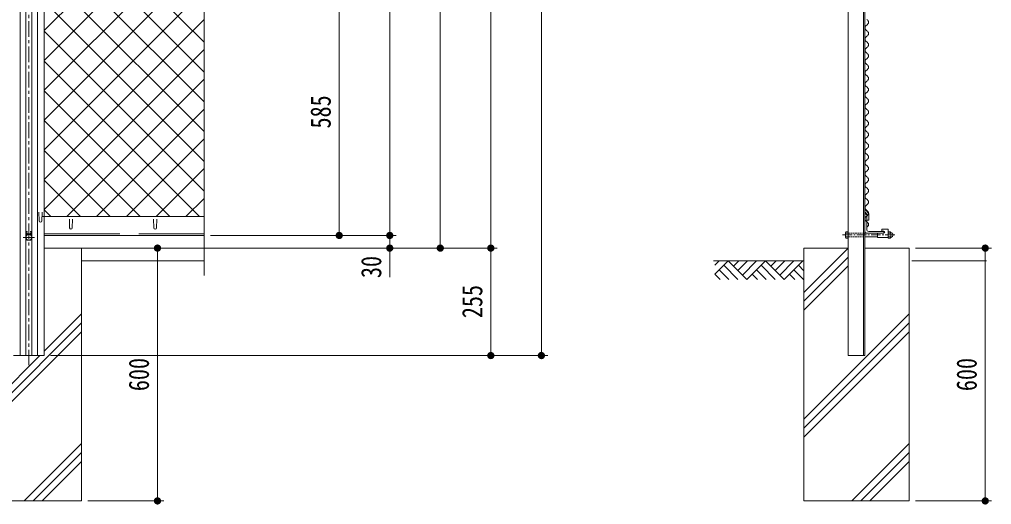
# Model space of a CAD drawing. Units: millimetres, scale not verified. Extents: x -4455 to 4455, y -3150 to 3150.
# Drawn here: x -1515 to 793, y -767 to 385 of the extents above; entities that cross this region are included whole.
import ezdxf
from ezdxf.enums import TextEntityAlignment as Align

# ---------------------------------------------------------------- set-up
doc = ezdxf.new("R2010")
doc.units = ezdxf.units.MM
doc.header["$LTSCALE"] = 30
for name, pattern in [('DASHED', [7.5, 6, -1.5]), ('USER1', [2, 1.25, -0.25, 0.25, -0.25]), ('USER2', [0.1875, 0.125, -0.0625]), ('USER3', [4, 2.5, -0.5, 0.5, -0.5]), ('USER4', [1.125, 0.75, -0.125, 0.125, -0.125])]:
    doc.linetypes.add(name, pattern=pattern)
for name, color, linetype, lineweight in [('0-1_D-STR2', 2, 'Continuous', 13), ('0-2_D-STR1', 1, 'Continuous', 18), ('0-3_D-STR-DIM', 1, 'Continuous', 18), ('0-4_D-BMK', 2, 'USER4', 13), ('0-5_8部品', 7, 'Continuous', 9), ('0-6_D-STR3', 3, 'Continuous', 13), ('0-7_GL', 7, 'Continuous', 9), ('0-9_0', 7, 'Continuous', 9), ('0-B_SUNPOU', 1, 'Continuous', 18), ('0-E_1部材', 7, 'Continuous', 9), ('0-F_4基礎', 4, 'Continuous', 18)]:
    doc.layers.add(name, color=color, linetype=linetype, lineweight=lineweight)
doc.styles.add('ＭＳ ゴシック', font='')
doc.styles.get('ＭＳ ゴシック').set_extended_font_data('MS Gothic')

# ---------------------------------------------------------------- blocks, each defined once
blk = doc.blocks.new('M1')
at = {"layer": '0-B_SUNPOU'}
blk.add_line((-7.5, 0), (-57.86, 0), dxfattribs=at)
for points in [[(0, 0), (-7.5, 0), (-7.44, 0.94)], [(0, 0), (-7.44, -0.94), (-7.5, 0)], [(0, 0), (-7.44, 0.94), (-7.26, 1.87)], [(0, 0), (-7.26, -1.87), (-7.44, -0.94)], [(0, 0), (-7.26, 1.87), (-6.97, 2.76)], [(0, 0), (-6.97, -2.76), (-7.26, -1.87)], [(0, 0), (-6.97, 2.76), (-6.57, 3.61)], [(0, 0), (-6.57, -3.61), (-6.97, -2.76)], [(0, 0), (-6.57, 3.61), (-6.07, 4.41)], [(0, 0), (-6.07, -4.41), (-6.57, -3.61)], [(0, 0), (-6.07, 4.41), (-5.47, 5.13)], [(0, 0), (-5.47, -5.13), (-6.07, -4.41)], [(0, 0), (-5.47, 5.13), (-4.78, 5.78)], [(0, 0), (-4.78, -5.78), (-5.47, -5.13)], [(0, 0), (-4.78, 5.78), (-4.02, 6.33)], [(0, 0), (-4.02, -6.33), (-4.78, -5.78)], [(0, 0), (-4.02, 6.33), (-3.19, 6.79)], [(0, 0), (-3.19, -6.79), (-4.02, -6.33)], [(0, 0), (-3.19, 6.79), (-2.32, 7.13)], [(0, 0), (-2.32, -7.13), (-3.19, -6.79)], [(0, 0), (-2.32, 7.13), (-1.41, 7.37)], [(0, 0), (-1.41, -7.37), (-2.32, -7.13)], [(0, 0), (-1.41, 7.37), (-0.47, 7.49)], [(0, 0), (-0.47, -7.49), (-1.41, -7.37)], [(0, 0), (-0.47, 7.49), (0.47, 7.49)], [(0, 0), (0.47, -7.49), (-0.47, -7.49)], [(0, 0), (0.47, 7.49), (1.41, 7.37)], [(0, 0), (1.41, 7.37), (2.32, 7.13)], [(0, 0), (2.32, 7.13), (3.19, 6.79)], [(0, 0), (3.19, 6.79), (4.02, 6.33)], [(0, 0), (4.02, 6.33), (4.78, 5.78)], [(0, 0), (4.78, 5.78), (5.47, 5.13)], [(0, 0), (5.47, 5.13), (6.07, 4.41)], [(0, 0), (6.07, 4.41), (6.57, 3.61)], [(0, 0), (6.57, 3.61), (6.97, 2.76)], [(0, 0), (6.97, 2.76), (7.26, 1.87)], [(0, 0), (7.26, 1.87), (7.44, 0.94)], [(0, 0), (7.44, 0.94), (7.5, 0)], [(0, 0), (1.41, -7.37), (0.47, -7.49)], [(0, 0), (2.32, -7.13), (1.41, -7.37)], [(0, 0), (3.19, -6.79), (2.32, -7.13)], [(0, 0), (4.02, -6.33), (3.19, -6.79)], [(0, 0), (4.78, -5.78), (4.02, -6.33)], [(0, 0), (5.47, -5.13), (4.78, -5.78)], [(0, 0), (6.07, -4.41), (5.47, -5.13)], [(0, 0), (6.57, -3.61), (6.07, -4.41)], [(0, 0), (6.97, -2.76), (6.57, -3.61)], [(0, 0), (7.26, -1.87), (6.97, -2.76)], [(0, 0), (7.44, -0.94), (7.26, -1.87)], [(0, 0), (7.5, 0), (7.44, -0.94)]]:
    blk.add_solid(points, dxfattribs=at)
blk = doc.blocks.new('GL-マーク')
at = {"layer": '0-9_0', "color": 1, "lineweight": 18}
for p, q in [((-418.12, -21.21), (-396.91, 0)), ((-418.12, -63.64), (-354.48, 0)), ((-354.48, 0), (-265.86, -88.62)), ((-304.52, 0), (-329.5, -24.98)), ((-262.09, 0), (-308.29, -46.2)), ((-219.67, 0), (-287.08, -67.41)), ((-177.24, 0), (-265.86, -88.62)), ((-177.24, 0), (-88.62, -88.62)), ((-127.28, 0), (-152.26, -24.98)), ((-84.85, 0), (-131.05, -46.19)), ((-42.43, 0), (-109.83, -67.41)), ((0, 0), (-88.62, -88.62)), ((-396.91, -42.43), (-350.71, -88.62)), ((-375.7, -21.21), (-308.29, -88.62)), ((-219.67, -42.43), (-173.47, -88.62)), ((-198.45, -21.21), (-131.05, -88.62)), ((3.77, -88.62), (-42.43, -42.43)), ((4.99, -47.42), (-21.21, -21.21)), ((-418.12, -63.64), (-393.14, -88.62)), ((-240.88, -63.64), (-215.9, -88.62)), ((-38.66, -88.62), (-63.64, -63.64))]:
    blk.add_line(p, q, dxfattribs=at)

msp = doc.modelspace()

# ---------------------------------------------------------------- linework, layer by layer
at = {"layer": '0-1_D-STR2'}
for p, q in [((-1456.58, 358.24), (-1357.77, 457.06)), ((-1456.58, 287.53), (-1287.06, 457.06)), ((-1456.58, 75.4), (-1076.92, 455.06)), ((-1076.92, 118.59), (-1415.39, 457.06)), ((-1076.92, 189.3), (-1344.68, 457.06)), ((-1076.92, 260.01), (-1273.96, 457.06)), ((-1076.92, 330.72), (-1203.25, 457.06)), ((-1076.92, 47.88), (-1456.58, 427.54)), ((-1456.58, 4.69), (-1076.92, 384.35)), ((-1076.92, -22.83), (-1456.58, 356.83)), ((-1456.58, -66.02), (-1076.92, 313.64)), ((-1087.52, -82.94), (-1456.58, 286.12)), ((-1402.79, -82.94), (-1076.92, 242.93)), ((-1158.23, -82.94), (-1456.58, 215.41)), ((-1332.08, -82.94), (-1076.92, 172.22)), ((-1228.94, -82.94), (-1456.58, 144.7)), ((-1261.37, -82.94), (-1076.92, 101.51)), ((-1299.65, -82.94), (-1456.58, 73.99)), ((-1190.66, -82.94), (-1076.92, 30.8)), ((-1370.36, -82.94), (-1456.58, 3.28)), ((-1119.95, -82.94), (-1076.92, -39.91)), ((-1441.07, -82.94), (-1456.58, -67.43))]:
    msp.add_line(p, q, dxfattribs=at)
for points in [[(-1456.58, 216.82), (-1216.35, 457.06), (-1108.1, 565.31)], [(-1456.58, 146.11), (-1145.64, 457.06), (-1074.05, 528.64)]]:
    msp.add_lwpolyline(points, dxfattribs=at)
for centre, start, end in [((500.06, 364.76), 118.07249, 241.92751), ((492.95, 378.09), 298.07249, 61.92751), ((492.95, 351.43), 298.07249, 61.92751), ((500.06, 338.09), 118.07249, 241.92751), ((492.95, 324.76), 298.07249, 61.92751), ((500.06, 311.43), 118.07249, 241.92751), ((492.95, 298.09), 298.07249, 61.92751), ((500.06, 284.76), 118.07249, 241.92751), ((492.95, 271.43), 298.07249, 61.92751), ((500.06, 258.09), 118.07249, 241.92751), ((500.06, 231.43), 118.07249, 241.92751), ((492.95, 244.76), 298.07249, 61.92751), ((500.06, 204.76), 118.07249, 241.92751), ((492.95, 218.09), 298.07249, 61.92751), ((500.06, 178.09), 118.07249, 241.92751), ((492.95, 191.43), 298.07249, 61.92751), ((492.95, 164.76), 298.07249, 61.92751), ((500.06, 151.43), 118.07249, 241.92751), ((492.95, 138.09), 298.07249, 61.92751), ((500.06, 124.76), 118.07249, 241.92751), ((492.95, 111.43), 298.07249, 61.92751), ((500.06, 98.09), 118.07249, 241.92751), ((500.06, 71.43), 118.07249, 241.92751), ((492.95, 84.76), 298.07249, 61.92751), ((500.06, 44.76), 118.07249, 241.92751), ((492.95, 58.09), 298.07249, 61.92751), ((500.06, 18.09), 118.07249, 241.92751), ((492.95, 31.43), 298.07249, 61.92751), ((492.95, 4.76), 298.07249, 61.92751), ((500.06, -8.57), 118.07249, 241.92751), ((492.95, -21.91), 298.07249, 61.92751), ((500.06, -35.24), 118.07249, 241.92751), ((492.95, -48.57), 298.07249, 61.92751), ((500.06, -61.91), 118.07249, 241.92751), ((492.95, -75.24), 298.07249, 61.92751), ((500.06, -88.57), 118.07249, 241.92751), ((492.95, -101.91), 298.07249, 61.92751)]:
    msp.add_arc(centre, 7.56, start, end, dxfattribs=at)
at = {"layer": '0-2_D-STR1'}
for p, q in [((-1513.56, 1552.1), (-1513.57, -412.94)), ((-1500.08, 1552.16), (-1500.09, -412.94)), ((-1486.08, 1552.16), (-1486.09, -412.94)), ((-1472.58, 1552.1), (-1472.59, -412.94)), ((-1456.58, 1552.16), (-1456.59, -412.94)), ((452.3, 1110.92), (452.3, -412.94)), ((488.8, 1102.83), (488.8, -412.94)), ((492.3, 1102.06), (492.3, -412.94)), ((492.36, -65.81), (501.04, -76.3)), ((-1460.59, -82.94), (-1076.92, -82.94)), ((-1396.84, -89.44), (-1396.09, -109.94)), ((-1389.34, -89.44), (-1390.09, -109.94)), ((-1196.84, -89.44), (-1196.09, -109.94)), ((-1189.34, -89.44), (-1190.09, -109.94)), ((492.3, -71.83), (497.04, -77.55)), ((492.3, -77.33), (494.3, -77.33)), ((492.3, -77.33), (492.3, -117.33)), ((496.3, -79.33), (496.3, -113.33)), ((497.04, -91.38), (497.04, -77.55)), ((501.04, -91.38), (497.04, -91.38)), ((501.04, -91.38), (501.04, -76.3)), ((-1456.59, -127.94), (-1076.92, -127.94)), ((499.8, -122.33), (529.8, -122.33)), ((501.3, -118.33), (535.3, -118.33)), ((537.3, -122.33), (537.3, -120.33)), ((-1529.59, -412.94), (-1456.59, -412.94)), ((492.3, -412.94), (452.3, -412.94))]:
    msp.add_line(p, q, dxfattribs=at)
at = {"layer": '0-2_D-STR1', "linetype": 'DASHED'}
msp.add_line((-1456.59, -123.94), (-1076.92, -123.94), dxfattribs=at)
at = {"layer": '0-2_D-STR1'}
for centre, radius, start, end in [((494.3, -79.33), 2, 0, 90), ((-1393.09, -109.94), 3, 180, 0), ((-1193.09, -109.94), 3, 180, 0), ((501.3, -113.33), 5, 180, 270), ((497.3, -117.33), 5, 180, 270), ((535.3, -120.33), 2, 0, 90)]:
    msp.add_arc(centre, radius, start, end, dxfattribs=at)
at = {"layer": '0-3_D-STR-DIM'}
for p, q in [((-396.07, 1517.6), (-396.07, -123.44)), ((-276.07, 1517.6), (-276.07, -378.44)), ((-636.07, -93.44), (-636.07, 1007.56)), ((-516.07, 1007.56), (-516.07, -123.44)), ((-756.07, 422.56), (-756.07, -93.44)), ((-636.07, -93.44), (-636.07, -58.94)), ((-1061.92, -127.94), (-621.07, -127.94)), ((-1061.92, -127.94), (-741.07, -127.94)), ((-1061.92, -127.94), (-621.07, -127.94)), ((-636.07, -127.94), (-636.07, -157.94)), ((-1374.14, -157.94), (-621.07, -157.94)), ((-1374.14, -157.94), (-501.07, -157.94)), ((-1374.14, -157.94), (-381.07, -157.94)), ((-1353.09, -157.94), (-1172.59, -157.94)), ((-1254.14, -157.94), (-381.07, -157.94)), ((612.3, -157.94), (792.8, -157.94)), ((-1187.59, -192.44), (-1187.59, -723.44)), ((-636.07, -192.44), (-636.07, -226.94)), ((-396.07, -192.44), (-396.07, -378.44)), ((777.8, -192.44), (777.8, -723.44)), ((-1441.59, -412.94), (-381.07, -412.94)), ((-1441.59, -412.94), (-261.07, -412.94)), ((-1353.09, -757.94), (-1172.59, -757.94)), ((612.3, -757.94), (792.8, -757.94))]:
    msp.add_line(p, q, dxfattribs=at)
at = {"layer": '0-3_D-STR-DIM', "color": 4, "lineweight": 13}
msp.add_line((-1076.92, 488.65), (-1076.92, -223.02), dxfattribs=at)
at = {"layer": '0-4_D-BMK', "linetype": 'USER1'}
msp.add_line((-1493.09, 1580.65), (-1493.09, -435.78), dxfattribs=at)
at = {"layer": '0-4_D-BMK', "linetype": 'USER3'}
msp.add_line((-1506.52, -132.39), (-1479.64, -132.39), dxfattribs=at)
msp.add_line((-1506.52, -132.39), (-1479.64, -132.39), dxfattribs=at)
at = {"layer": '0-4_D-BMK'}
msp.add_line((563, -126.79), (437.54, -126.79), dxfattribs=at)
at = {"layer": '0-5_8部品'}
for p, q in [((-1469.06, -72.79), (-1468.31, -93.29)), ((-1461.56, -72.79), (-1462.31, -93.29))]:
    msp.add_line(p, q, dxfattribs=at)
msp.add_arc((-1465.31, -93.29), 3, 180, 0, dxfattribs=at)
at = {"layer": '0-6_D-STR3'}
for p, q in [((532.11, -113.11), (547.11, -113.11)), ((532.11, -118.11), (532.11, -113.11)), ((547.11, -133.11), (547.11, -113.11)), ((445.9, -132.71), (445.9, -120.87)), ((445.9, -132.71), (447.01, -134.63)), ((446.59, -122.79), (452.3, -122.79)), ((446.59, -130.79), (452.3, -130.79)), ((447.01, -134.63), (452.3, -134.63)), ((452.3, -134.63), (452.3, -118.95)), ((487.4, -122.79), (522.11, -122.79)), ((492.3, -130.79), (522.16, -130.79)), ((522.11, -133.11), (522.11, -122.61)), ((522.11, -122.61), (536.86, -122.61)), ((522.11, -133.11), (547.11, -133.11)), ((532.11, -118.11), (536.86, -118.11)), ((552.4, -118.95), (547.11, -118.95)), ((547.11, -118.95), (547.11, -134.63)), ((552.83, -122.79), (547.11, -122.79)), ((552.83, -130.79), (547.11, -130.79)), ((553.51, -120.87), (552.4, -118.95)), ((553.51, -120.87), (553.51, -132.71))]:
    msp.add_line(p, q, dxfattribs=at)
at = {"layer": '0-6_D-STR3', "color": 1, "linetype": 'USER2'}
for p, q in [((-1499.34, -129.64), (-1499.34, -118.71)), ((-1499.34, -129.64), (-1499.34, -118.71)), ((-1497.34, -118.71), (-1499.34, -118.71)), ((-1497.34, -123.71), (-1499.34, -123.71)), ((-1497.34, -123.71), (-1499.34, -123.71)), ((-1498.51, -128.21), (-1499.34, -128.21)), ((-1498.51, -128.21), (-1499.34, -128.21)), ((-1497.34, -126.18), (-1497.34, -118.71)), ((-1497.34, -123.94), (-1488.84, -123.94)), ((-1497.34, -123.94), (-1488.84, -123.94)), ((-1488.84, -118.71), (-1486.84, -118.71)), ((-1488.84, -126.18), (-1488.84, -118.71)), ((-1488.84, -123.71), (-1486.84, -123.71)), ((-1488.84, -123.71), (-1486.84, -123.71)), ((-1487.66, -128.21), (-1486.84, -128.21)), ((-1487.66, -128.21), (-1486.84, -128.21)), ((-1486.84, -129.64), (-1486.84, -118.71)), ((-1486.84, -129.64), (-1486.84, -118.71)), ((452.3, -122.79), (492.3, -122.79)), ((452.3, -130.79), (492.3, -130.79))]:
    msp.add_line(p, q, dxfattribs=at)
at = {"layer": '0-6_D-STR3'}
msp.add_lwpolyline([(-1485.25, -132.39), (-1489.17, -139.18), (-1497.01, -139.18), (-1500.93, -132.39), (-1497.01, -125.6), (-1489.17, -125.6)], close=True, dxfattribs=at)
msp.add_lwpolyline([(-1485.25, -132.39), (-1489.17, -139.18), (-1497.01, -139.18), (-1500.93, -132.39), (-1497.01, -125.6), (-1489.17, -125.6)], close=True, dxfattribs=at)
at = {"layer": '0-6_D-STR3', "color": 1, "linetype": 'USER2'}
for points in [[(-1497.34, -126.18), (-1497.34, -118.71), (-1499.34, -118.71)], [(-1488.84, -126.18), (-1488.84, -118.71), (-1486.84, -118.71)]]:
    msp.add_lwpolyline(points, dxfattribs=at)
at = {"layer": '0-6_D-STR3'}
for points in [[(445.9, -120.87), (447.01, -118.95), (452.3, -118.95)], [(553.51, -132.71), (552.4, -134.63), (547.11, -134.63)]]:
    msp.add_lwpolyline(points, dxfattribs=at)
msp.add_circle((-1493.09, -132.39), 6.8, dxfattribs=at)
msp.add_circle((-1493.09, -132.39), 6.8, dxfattribs=at)
for centre, radius, start, end in [((448.93, -120.87), 3.03, 180, 219.3382), ((457.9, -126.79), 12, 160.52878, 199.47122), ((448.93, -132.71), 3.03, 140.6618, 180), ((536.86, -120.36), 2.25, 270, 90), ((550.48, -120.87), 3.03, 320.6618, 0), ((541.51, -126.79), 12, 340.52878, 19.47122), ((550.48, -132.71), 3.03, 0, 39.3382), ((552.72, -126.79), 5.97, 277.58062, 82.41938)]:
    msp.add_arc(centre, radius, start, end, dxfattribs=at)
at = {"layer": '0-7_GL'}
for p, q in [((-1368.09, -187.94), (-1076.92, -187.94)), ((132.58, -187.94), (347.3, -187.94)), ((780.68, -187.94), (603.75, -187.94))]:
    msp.add_line(p, q, dxfattribs=at)
at = {"layer": '0-E_1部材'}
msp.add_line((497.3, -122.33), (537.3, -122.33), dxfattribs=at)
at = {"layer": '0-F_4基礎', "color": 7, "lineweight": 9}
for p, q in [((-1456.59, -157.94), (-1368.09, -157.94)), ((-1368.09, -757.94), (-1368.09, -157.94)), ((347.3, -757.94), (347.3, -157.94)), ((347.3, -157.94), (452.3, -157.94)), ((492.3, -157.94), (597.3, -157.94)), ((597.3, -757.94), (597.3, -157.94)), ((-1618.09, -757.94), (-1368.09, -757.94)), ((347.3, -757.94), (597.3, -757.94))]:
    msp.add_line(p, q, dxfattribs=at)
at = {"layer": '0-F_4基礎'}
for p, q in [((347.3, -262.94), (452.3, -157.94)), ((347.3, -284.16), (452.3, -179.16)), ((347.3, -305.37), (452.3, -200.37)), ((-1456.59, -402.68), (-1368.09, -314.18)), ((347.3, -564.18), (597.3, -314.18)), ((-1618.09, -585.39), (-1368.09, -335.39)), ((347.3, -585.39), (597.3, -335.39)), ((-1618.09, -606.6), (-1368.09, -356.6)), ((347.3, -606.6), (597.3, -356.6)), ((-1618.09, -564.18), (-1466.85, -412.94)), ((-1504.03, -757.94), (-1368.09, -622)), ((461.36, -757.94), (597.3, -622)), ((-1482.82, -757.94), (-1368.09, -643.21)), ((482.57, -757.94), (597.3, -643.21)), ((-1461.61, -757.94), (-1368.09, -664.42)), ((503.78, -757.94), (597.3, -664.42))]:
    msp.add_line(p, q, dxfattribs=at)

# ---------------------------------------------------------------- block references
at = {"layer": '0-3_D-STR-DIM', "xscale": 1.15, "yscale": 1.15}
for p, rotation in [((-756.07, -127.94), 270), ((-636.07, -127.94), 270), ((-636.07, -127.94), 270), ((-516.07, -157.94), 270), ((-396.07, -157.94), 270), ((-1187.59, -157.94), 90), ((-636.07, -157.94), 90), ((-396.07, -157.94), 90), ((777.8, -157.94), 90), ((-396.07, -412.94), 270), ((-276.07, -412.94), 270), ((-1187.59, -757.94), 270), ((777.8, -757.94), 270)]:
    msp.add_blockref('M1', p, dxfattribs=dict(at, rotation=rotation))
at = {"layer": '0-7_GL', "xscale": 0.5, "yscale": 0.5}
msp.add_blockref('GL-マーク', (344.65, -188.09), dxfattribs=at)

# ---------------------------------------------------------------- texts
at = {"layer": '0-3_D-STR-DIM', "color": 3, "style": 'ＭＳ ゴシック', "width": 0.8}
for s, p in [('585', (-761.82, 125.98)), ('30', (-641.7, -229.01)), ('255', (-401.82, -324.12)), ('600', (-1193.34, -497.34)), ('600', (772.05, -497.34))]:
    msp.add_text(s, height=48.17, rotation=90, dxfattribs=at).set_placement(p, align=Align.BOTTOM_LEFT)

doc.saveas('drawing.dxf')
